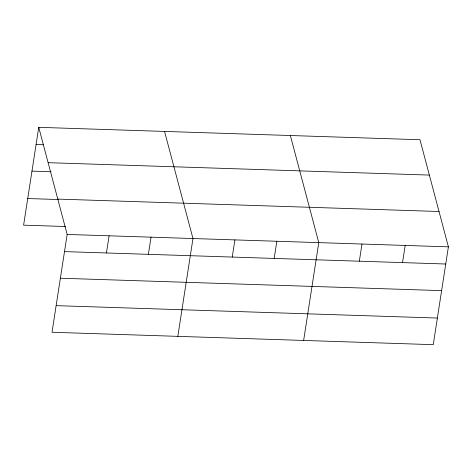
<?xml version="1.0" encoding="UTF-8"?>
<svg xmlns="http://www.w3.org/2000/svg" width="472" height="472" viewBox="0 0 472 472"><rect width="100%" height="100%" fill="white"/><g stroke="black" fill="none" stroke-linecap="round" stroke-linejoin="round"><path stroke-width="0.71" d="M38.745 127.334L67.16 234.442L52.014 332.264L433.255 344.666L448.4 246.844L419.986 139.736L38.745 127.334L23.6 225.156L65.537 226.519M106.442 252.968L109.097 235.805M148.373 254.337L151.034 237.168M177.826 336.353L192.971 238.537L164.551 131.428M232.248 257.063L234.908 239.9M274.185 258.432L276.84 241.263M303.638 340.448L318.777 242.626L290.363 135.523M359.328 261.199L361.989 244.036M402.533 262.603L405.194 245.44M36.084 144.497L43.442 144.739M48.12 162.681L429.361 175.082M31.966 171.118L51.094 171.737M57.785 199.095L439.025 211.503M27.718 198.535L58.622 199.544M67.16 234.442L448.4 246.844M64.505 251.605L445.745 264.013M60.381 278.22L441.621 290.628M56.139 305.644L437.379 318.051"/></g></svg>
